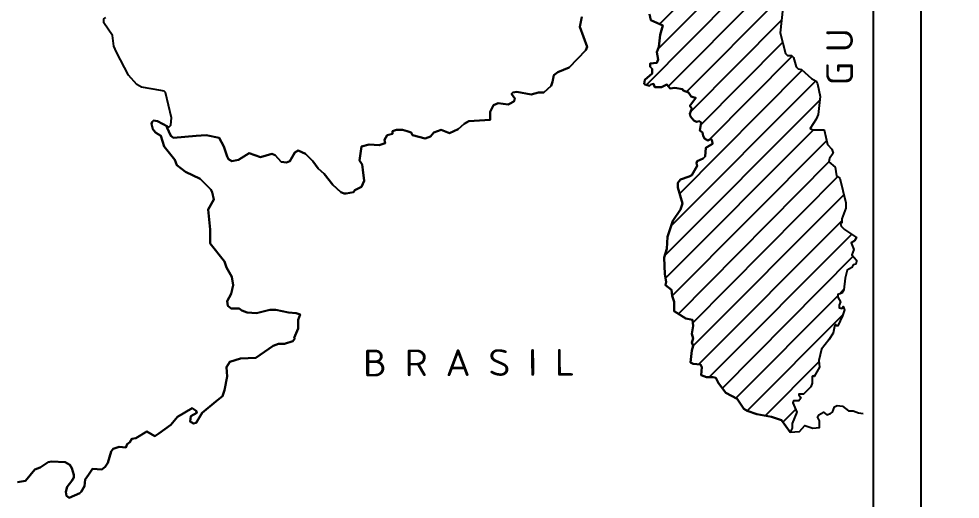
# Model space of a CAD drawing. Header units: metres. Extents: x 2 to 659295185, y -28 to 1124222152.
# Drawn here: x 663783 to 665019, y 1125421 to 1126052 of the extents above; entities that cross this region are included whole.
import ezdxf
from ezdxf.enums import TextEntityAlignment as Align

# ---------------------------------------------------------------- set-up
doc = ezdxf.new("R2010")
doc.units = ezdxf.units.M
doc.header["$MEASUREMENT"] = 0
doc.layers.add('FORMATO', color=7, linetype='CONTINUOUS')
doc.layers.add('TEXTOS', color=7, linetype='CONTINUOUS')
doc.styles.add('STYLE1', font='romans.shx')

msp = doc.modelspace()

# ---------------------------------------------------------------- linework, layer by layer
at = {"layer": 'FORMATO', "color": 7, "linetype": 'Continuous'}
for p, q in [((664624.5032, 1126044.9349), (664810.8655, 1126233.0553)), ((664622.7451, 1126012.4094), (664816.1399, 1126206.6833)), ((664606.9218, 1125964.9397), (664817.019, 1126176.795)), ((664635.9311, 1125963.1816), (664812.6236, 1126140.7532)), ((664659.6659, 1125956.1491), (664780.0981, 1126077.4604)), ((664665.8194, 1125930.6561), (664784.4935, 1126050.2093)), ((664678.1263, 1125912.1957), (664786.2516, 1126021.2001)), ((664689.5542, 1125892.8562), (664798.5585, 1126002.7396)), ((664650.8752, 1125822.5308), (664811.7446, 1125984.2792)), ((664640.3264, 1125780.3356), (664829.3259, 1125970.2141)), ((664631.5357, 1125740.7775), (664834.6003, 1125944.7212)), ((664632.4148, 1125710.8893), (664826.6887, 1125906.0422)), ((664641.2055, 1125688.0335), (664844.27, 1125891.9771)), ((664649.1171, 1125664.2987), (664846.9072, 1125863.847)), ((664667.5775, 1125651.9917), (664858.3351, 1125844.5075)), ((664667.5775, 1125621.2244), (664866.2467, 1125820.7727)), ((664675.4891, 1125597.4896), (664863.6095, 1125786.4891)), ((664689.5542, 1125580.7873), (664876.7955, 1125768.9077)), ((664707.1355, 1125566.7222), (664878.5537, 1125739.8985)), ((664860.9723, 1125690.6707), (664865.3677, 1125695.9451)), ((664724.7169, 1125553.5362), (664858.3351, 1125688.0335)), ((664739.661, 1125536.8339), (664865.3677, 1125663.4196)), ((664763.3958, 1125530.6804), (664833.7212, 1125601.0058)), ((664786.2516, 1125521.8898), (664802.9539, 1125538.592))]:
    msp.add_line(p, q, dxfattribs=at)
at = {"layer": 'FORMATO'}
for points in [[(662670.9184, 1127228.2881), (664967.5584, 1127228.2881), (664967.5584, 1125269.8261), (662670.9184, 1125269.8261)], [(662733.7368, 1127165.4697), (664904.74, 1127165.4697), (664904.74, 1125332.6445), (662733.7368, 1125332.6445)]]:
    msp.add_lwpolyline(points, close=True, dxfattribs=at)
at = {"layer": 'FORMATO', "color": 7, "linetype": 'Continuous'}
for points in [[(664786.2516, 1126066.0325), (664782.7353, 1126033.507), (664789.7679, 1126006.2559), (664792.4051, 1126003.6187), (664797.6795, 1126003.6187), (664800.3167, 1126000.9815), (664803.8329, 1125988.6746), (664806.4701, 1125986.0374), (664810.8655, 1125985.1583), (664824.0515, 1125973.7304), (664830.205, 1125970.2141), (664831.9631, 1125966.6979), (664835.4794, 1125949.9956), (664832.8422, 1125926.2608), (664830.205, 1125920.1073), (664822.2934, 1125907.8004), (664825.8096, 1125906.0422), (664840.7538, 1125906.0422), (664845.1491, 1125886.7027), (664850.4235, 1125880.5493), (664852.1817, 1125875.2749), (664847.7863, 1125868.2423), (664846.9072, 1125863.847), (664854.8189, 1125856.8144), (664856.577, 1125845.3866), (664860.9723, 1125842.7494), (664868.8839, 1125810.2239), (664868.8839, 1125803.1913), (664863.6095, 1125789.1263), (664863.6095, 1125783.8518), (664861.8514, 1125782.9728), (664862.7305, 1125779.4565), (664867.1258, 1125775.0612), (664882.949, 1125764.5124), (664880.3118, 1125760.117), (664875.9165, 1125757.4798), (664879.4327, 1125748.6892), (664876.7955, 1125741.6566), (664882.949, 1125734.6241), (664882.949, 1125732.8659), (664882.0699, 1125729.3497), (664878.5537, 1125728.4706), (664876.7955, 1125724.9543), (664870.6421, 1125721.4381), (664868.0049, 1125710.8893), (664866.2467, 1125695.9451), (664863.6095, 1125691.5498), (664858.3351, 1125689.7916), (664858.3351, 1125686.2754), (664861.8514, 1125680.1219), (664860.0933, 1125675.7266), (664860.0933, 1125672.2103), (664860.9723, 1125672.2103), (664863.6095, 1125671.3312), (664865.3677, 1125673.9684), (664867.1258, 1125669.5731), (664864.4886, 1125661.6615), (664858.3351, 1125648.4755), (664856.577, 1125648.4755), (664855.6979, 1125650.2336), (664853.9398, 1125647.5964), (664852.1817, 1125638.8057), (664846.9072, 1125630.0151), (664837.2375, 1125617.7081), (664833.7212, 1125602.764), (664834.6003, 1125593.9733), (664827.5678, 1125581.6663), (664825.8096, 1125582.5454), (664824.9306, 1125581.6663), (664824.9306, 1125572.8757), (664823.1724, 1125568.4803), (664813.5027, 1125558.8106), (664807.3492, 1125558.8106), (664807.3492, 1125557.9315), (664809.1073, 1125555.2943), (664809.9864, 1125553.5362), (664807.3492, 1125550.0199), (664800.3167, 1125550.0199), (664799.4376, 1125547.3827), (664804.712, 1125535.0758), (664798.5585, 1125520.1316), (664798.5585, 1125513.9782), (664795.9213, 1125508.7037), (664784.4935, 1125524.527), (664771.3075, 1125528.9223), (664751.968, 1125532.4386), (664739.661, 1125536.8339), (664735.2657, 1125539.4711), (664726.475, 1125552.6571), (664711.5309, 1125560.5687), (664701.8611, 1125572.8757), (664698.3449, 1125579.9082), (664694.8286, 1125580.7873), (664686.0379, 1125580.7873), (664679.0054, 1125583.4245), (664679.8844, 1125593.9733), (664678.1263, 1125597.4896), (664668.4566, 1125598.3686), (664664.9403, 1125600.1268), (664666.6984, 1125615.95), (664668.4566, 1125622.1034), (664666.6984, 1125626.4988), (664668.4566, 1125631.7732), (664666.6984, 1125637.9267), (664668.4566, 1125648.4755), (664667.5775, 1125656.3871), (664658.7868, 1125658.1452), (664643.8427, 1125667.815), (664643.8427, 1125680.1219), (664641.2055, 1125688.0335), (664640.3264, 1125695.9451), (664632.4148, 1125702.0986), (664633.2939, 1125706.4939), (664631.5357, 1125716.1637), (664630.6567, 1125738.1403), (664634.1729, 1125749.5682), (664635.052, 1125765.3914), (664642.0845, 1125786.4891), (664651.7543, 1125801.4332), (664654.3915, 1125809.3448), (664648.238, 1125830.4424), (664648.238, 1125836.5959), (664651.7543, 1125840.9912), (664663.1822, 1125844.5075), (664666.6984, 1125846.2656), (664673.731, 1125858.5726), (664672.8519, 1125862.0888), (664673.731, 1125864.7261), (664681.6426, 1125868.2423), (664684.2798, 1125870.8795), (664685.1588, 1125882.3074), (664693.9495, 1125887.5818), (664693.9495, 1125888.4609), (664693.0705, 1125892.8562), (664691.3123, 1125893.7353), (664687.796, 1125891.9771), (664683.4007, 1125894.6143), (664681.6426, 1125898.1306), (664680.7635, 1125902.526), (664677.2472, 1125905.1632), (664679.0054, 1125915.712), (664676.3682, 1125917.4701), (664672.8519, 1125916.591), (664669.3356, 1125918.3492), (664664.9403, 1125923.6236), (664664.0612, 1125927.1398), (664666.6984, 1125934.1724), (664664.0612, 1125937.6886), (664671.9728, 1125948.2375), (664668.4566, 1125949.1165), (664665.8194, 1125949.9956), (664662.3031, 1125955.27), (664655.2706, 1125957.9072), (664654.3915, 1125959.6653), (664644.7217, 1125961.4235), (664638.5683, 1125960.5444), (664634.1729, 1125965.8188), (664627.1404, 1125962.3025), (664618.3497, 1125962.3025), (664616.5916, 1125966.6979), (664613.0753, 1125965.8188), (664611.3172, 1125964.0607), (664605.1637, 1125965.8188), (664604.2846, 1125966.6979), (664605.1637, 1125971.9723), (664614.8335, 1125979.8839), (664614.8335, 1125986.0374), (664612.1962, 1125988.6746), (664612.1962, 1125993.0699), (664620.9869, 1125993.949), (664622.7451, 1125998.3443), (664620.9869, 1126008.014), (664623.6241, 1126015.0466), (664625.3823, 1126030.8698), (664628.8985, 1126043.1767), (664613.0753, 1126050.2093), (664611.3172, 1126058.1209)], [(664786.2516, 1126066.0325), (664782.7353, 1126033.507), (664789.7679, 1126006.2559), (664792.4051, 1126003.6187), (664797.6795, 1126003.6187), (664800.3167, 1126000.9815), (664803.8329, 1125988.6746), (664806.4701, 1125986.0374), (664810.8655, 1125985.1583), (664824.0515, 1125973.7304), (664830.205, 1125970.2141), (664831.9631, 1125966.6979), (664835.4794, 1125949.9956), (664832.8422, 1125926.2608), (664830.205, 1125920.1073), (664822.2934, 1125907.8004), (664825.8096, 1125906.0422), (664840.7538, 1125906.0422), (664845.1491, 1125886.7027), (664850.4235, 1125880.5493), (664852.1817, 1125875.2749), (664847.7863, 1125868.2423), (664846.9072, 1125863.847), (664854.8189, 1125856.8144), (664856.577, 1125845.3866), (664860.9723, 1125842.7494), (664868.8839, 1125810.2239), (664868.8839, 1125803.1913), (664863.6095, 1125789.1263), (664863.6095, 1125783.8518), (664861.8514, 1125782.9728), (664862.7305, 1125779.4565), (664867.1258, 1125775.0612), (664882.949, 1125764.5124), (664880.3118, 1125760.117), (664875.9165, 1125757.4798), (664879.4327, 1125748.6892), (664876.7955, 1125741.6566), (664882.949, 1125734.6241), (664882.949, 1125732.8659), (664882.0699, 1125729.3497), (664878.5537, 1125728.4706), (664876.7955, 1125724.9543), (664870.6421, 1125721.4381), (664868.0049, 1125710.8893), (664866.2467, 1125695.9451), (664863.6095, 1125691.5498), (664858.3351, 1125689.7916), (664858.3351, 1125686.2754), (664861.8514, 1125680.1219), (664860.0933, 1125675.7266), (664860.0933, 1125672.2103), (664860.9723, 1125672.2103), (664863.6095, 1125671.3312), (664865.3677, 1125673.9684), (664867.1258, 1125669.5731), (664864.4886, 1125661.6615), (664858.3351, 1125648.4755), (664856.577, 1125648.4755), (664855.6979, 1125650.2336), (664853.9398, 1125647.5964), (664852.1817, 1125638.8057), (664846.9072, 1125630.0151), (664837.2375, 1125617.7081), (664833.7212, 1125602.764), (664834.6003, 1125593.9733), (664827.5678, 1125581.6663), (664825.8096, 1125582.5454), (664824.9306, 1125581.6663), (664824.9306, 1125572.8757), (664823.1724, 1125568.4803), (664813.5027, 1125558.8106), (664807.3492, 1125558.8106), (664807.3492, 1125557.9315), (664809.1073, 1125555.2943), (664809.9864, 1125553.5362), (664807.3492, 1125550.0199), (664800.3167, 1125550.0199), (664799.4376, 1125547.3827), (664804.712, 1125535.0758), (664798.5585, 1125520.1316), (664798.5585, 1125513.9782), (664795.9213, 1125508.7037)], [(664522.5314, 1126054.6046), (664519.8942, 1126041.4186), (664529.5639, 1126015.0466), (664527.8058, 1126010.6512), (664505.8291, 1125987.7955), (664490.8849, 1125981.642), (664485.6105, 1125978.1257), (664483.8524, 1125969.3351), (664482.0943, 1125964.0607), (664472.4245, 1125955.27), (664465.392, 1125955.27), (664455.7222, 1125952.6328), (664437.2618, 1125956.1491), (664431.9874, 1125955.27), (664430.2293, 1125953.5119), (664434.6246, 1125947.3584), (664433.7456, 1125943.8421), (664429.3502, 1125941.2049), (664425.834, 1125939.4468), (664412.6479, 1125941.2049), (664406.4945, 1125938.5677), (664402.0991, 1125929.777), (664402.0991, 1125919.2282), (664373.969, 1125917.4701), (664367.8155, 1125913.9538), (664359.9039, 1125906.9213), (664348.476, 1125901.6469), (664337.9272, 1125906.0422), (664328.2575, 1125902.526), (664323.8621, 1125897.2515), (664316.8296, 1125894.6143), (664300.1273, 1125899.0097), (664298.3692, 1125902.526), (664293.0948, 1125904.2841), (664286.9413, 1125906.0422), (664279.0297, 1125906.0422), (664273.7553, 1125904.2841), (664273.7553, 1125900.7678), (664266.7228, 1125899.0097), (664263.2065, 1125892.8562), (664264.0856, 1125888.4609), (664256.1739, 1125885.8237), (664242.9879, 1125886.7027), (664233.3182, 1125884.0655), (664230.681, 1125865.6051), (664234.1973, 1125860.3307), (664235.0763, 1125853.2982), (664236.8345, 1125839.2331), (664233.3182, 1125831.3215), (664224.5275, 1125826.9262), (664222.7694, 1125824.289), (664213.0996, 1125822.5308), (664210.4624, 1125822.5308), (664206.0671, 1125824.289), (664195.5183, 1125833.9587), (664184.0904, 1125848.0238), (664176.1788, 1125855.0563), (664169.1463, 1125864.7261), (664159.4765, 1125874.3958), (664149.8068, 1125878.7911), (664145.4115, 1125876.1539), (664141.8952, 1125870.0005), (664139.258, 1125864.7261), (664134.8626, 1125862.9679), (664127.8301, 1125863.847), (664119.9185, 1125872.6377), (664115.5232, 1125874.3958), (664100.579, 1125870.0005), (664085.6349, 1125875.2749), (664071.5698, 1125866.4842), (664062.7791, 1125864.7261), (664058.3838, 1125867.3633), (664056.6256, 1125870.8795), (664052.2303, 1125884.0655), (664046.0768, 1125895.4934), (664029.3746, 1125899.0097), (664016.1885, 1125898.1306), (663986.3003, 1125895.4934), (663982.784, 1125898.1306), (663977.5096, 1125909.5585), (663978.3886, 1125910.4376), (663965.2026, 1125917.4701), (663959.9282, 1125918.3492), (663958.1701, 1125916.591), (663957.291, 1125913.9538), (663959.0492, 1125906.9213), (663962.5654, 1125902.526), (663969.598, 1125898.1306), (663973.9933, 1125884.0655), (663988.0584, 1125866.4842), (663990.6956, 1125859.4516), (664002.1235, 1125850.661), (664021.4629, 1125841.8703), (664035.528, 1125827.8052), (664037.2862, 1125824.289), (664039.0443, 1125814.6192), (664032.0118, 1125801.4332), (664034.649, 1125775.0612), (664034.649, 1125756.6008), (664053.1094, 1125732.8659), (664055.7466, 1125724.9543), (664062.7791, 1125712.6474), (664064.5373, 1125702.0986), (664061.9, 1125690.6707), (664056.6256, 1125681.001), (664057.5047, 1125674.8475), (664061.9, 1125671.3312), (664072.4489, 1125671.3312), (664075.9651, 1125668.694), (664082.9977, 1125666.0568), (664095.3046, 1125665.1777), (664112.886, 1125669.5731), (664120.7976, 1125669.5731), (664137.4998, 1125666.0568), (664147.1696, 1125665.1777), (664152.444, 1125663.4196), (664149.8068, 1125656.3871), (664149.8068, 1125644.9592), (664144.5324, 1125632.6523), (664145.4115, 1125631.7732), (664142.7743, 1125628.2569), (664132.2254, 1125624.7406), (664124.3138, 1125624.7406), (664117.2813, 1125622.1034), (664094.4255, 1125606.2802), (664074.207, 1125605.4012), (664060.1419, 1125601.0058), (664055.7466, 1125593.9733), (664056.6256, 1125581.6663), (664053.1094, 1125564.085), (664050.4722, 1125556.1734), (664041.6815, 1125549.1409), (664024.1001, 1125534.1967), (664016.1885, 1125521.0107), (664012.6723, 1125520.1316), (664008.2769, 1125522.7688), (664009.156, 1125529.8014), (664017.0676, 1125534.1967), (664016.1885, 1125536.8339), (664010.9141, 1125540.3502), (663991.5747, 1125528.9223), (663982.784, 1125518.3735), (663966.9608, 1125506.9456), (663961.6864, 1125503.4293), (663951.1376, 1125509.5828), (663937.0725, 1125500.7921), (663931.7981, 1125499.9131), (663929.1609, 1125495.5177), (663925.6446, 1125492.8805), (663923.8865, 1125488.4852), (663915.0958, 1125489.3643), (663907.1842, 1125486.7271), (663904.547, 1125483.2108), (663900.1516, 1125468.2666), (663896.6354, 1125462.9922), (663892.24, 1125459.476), (663879.9331, 1125460.355), (663874.6587, 1125452.4434), (663870.2634, 1125446.29), (663869.3843, 1125437.4993), (663864.9889, 1125430.4667), (663863.2308, 1125428.7086), (663849.1657, 1125422.5551), (663845.6495, 1125425.1923), (663844.7704, 1125430.4667), (663846.5285, 1125436.6202), (663852.682, 1125444.5318), (663855.3192, 1125448.9272), (663855.3192, 1125452.4434), (663852.682, 1125461.2341), (663850.0448, 1125465.6294), (663843.8913, 1125469.1457), (663826.31, 1125470.0248), (663821.9146, 1125469.1457), (663811.3658, 1125462.1132), (663804.3333, 1125459.476), (663792.0264, 1125444.5318), (663781.4775, 1125442.7737)], [(663978.3886, 1125910.4376), (663980.1468, 1125909.5585), (663982.784, 1125912.1957), (663983.663, 1125921.8654), (663975.7514, 1125955.27), (663973.9933, 1125957.0281), (663969.598, 1125957.9072), (663944.105, 1125962.3025), (663937.9515, 1125965.8188), (663927.4027, 1125978.1257), (663911.5795, 1126008.014), (663908.0633, 1126015.9256), (663906.3051, 1126029.9907), (663894.8772, 1126046.693), (663894.8772, 1126051.9674), (663897.5144, 1126053.7255)], [(663988.0584, 1125866.4842), (663973.9933, 1125884.0655), (663969.598, 1125898.1306), (663962.5654, 1125902.526), (663959.0492, 1125906.9213), (663957.291, 1125913.9538), (663958.1701, 1125916.591), (663959.9282, 1125918.3492), (663965.2026, 1125917.4701), (663978.3886, 1125910.4376), (663977.5096, 1125909.5585), (663982.784, 1125898.1306), (663986.3003, 1125895.4934), (664016.1885, 1125898.1306), (664029.3746, 1125899.0097), (664046.0768, 1125895.4934), (664052.2303, 1125884.0655), (664056.6256, 1125870.8795), (664058.3838, 1125867.3633), (664062.7791, 1125864.7261), (664071.5698, 1125866.4842), (664085.6349, 1125875.2749), (664100.579, 1125870.0005), (664115.5232, 1125874.3958), (664119.9185, 1125872.6377), (664127.8301, 1125863.847), (664134.8626, 1125862.9679), (664139.258, 1125864.7261), (664141.8952, 1125870.0005), (664145.4115, 1125876.1539), (664149.8068, 1125878.7911), (664159.4765, 1125874.3958), (664169.1463, 1125864.7261), (664176.1788, 1125855.0563), (664184.0904, 1125848.0238), (664195.5183, 1125833.9587), (664206.0671, 1125824.289), (664210.4624, 1125822.5308), (664213.0996, 1125822.5308), (664222.7694, 1125824.289), (664224.5275, 1125826.9262), (664233.3182, 1125831.3215), (664236.8345, 1125839.2331), (664235.0763, 1125853.2982), (664234.1973, 1125860.3307), (664230.681, 1125865.6051), (664233.3182, 1125884.0655), (664242.9879, 1125886.7027), (664256.1739, 1125885.8237), (664264.0856, 1125888.4609), (664263.2065, 1125892.8562), (664266.7228, 1125899.0097), (664273.7553, 1125900.7678), (664273.7553, 1125904.2841), (664279.0297, 1125906.0422), (664286.9413, 1125906.0422), (664293.0948, 1125904.2841), (664298.3692, 1125902.526), (664300.1273, 1125899.0097), (664316.8296, 1125894.6143), (664323.8621, 1125897.2515), (664328.2575, 1125902.526), (664337.9272, 1125906.0422), (664348.476, 1125901.6469), (664359.9039, 1125906.9213), (664367.8155, 1125913.9538), (664373.969, 1125917.4701), (664402.0991, 1125919.2282), (664402.0991, 1125929.777), (664406.4945, 1125938.5677), (664412.6479, 1125941.2049), (664425.834, 1125939.4468), (664429.3502, 1125941.2049), (664433.7456, 1125943.8421), (664434.6246, 1125947.3584), (664430.2293, 1125953.5119), (664431.9874, 1125955.27), (664437.2618, 1125956.1491), (664455.7222, 1125952.6328), (664465.392, 1125955.27), (664472.4245, 1125955.27), (664482.0943, 1125964.0607), (664483.8524, 1125969.3351), (664485.6105, 1125978.1257), (664490.8849, 1125981.642), (664505.8291, 1125987.7955), (664527.8058, 1126010.6512), (664529.5639, 1126015.0466), (664519.8942, 1126041.4186), (664522.5314, 1126054.6046)], [(664611.3172, 1126058.1209), (664613.0753, 1126050.2093), (664628.8985, 1126043.1767), (664625.3823, 1126030.8698), (664623.6241, 1126015.0466), (664620.9869, 1126008.014), (664622.7451, 1125998.3443), (664620.9869, 1125993.949), (664612.1962, 1125993.0699), (664612.1962, 1125988.6746), (664614.8335, 1125986.0374), (664614.8335, 1125979.8839), (664605.1637, 1125971.9723), (664604.2846, 1125966.6979), (664605.1637, 1125965.8188), (664611.3172, 1125964.0607), (664613.0753, 1125965.8188), (664616.5916, 1125966.6979), (664618.3497, 1125962.3025), (664627.1404, 1125962.3025), (664634.1729, 1125965.8188), (664638.5683, 1125960.5444), (664644.7217, 1125961.4235), (664654.3915, 1125959.6653), (664655.2706, 1125957.9072), (664662.3031, 1125955.27), (664665.8194, 1125949.9956), (664668.4566, 1125949.1165), (664671.9728, 1125948.2375), (664664.0612, 1125937.6886), (664666.6984, 1125934.1724), (664664.0612, 1125927.1398), (664664.9403, 1125923.6236), (664669.3356, 1125918.3492), (664672.8519, 1125916.591), (664676.3682, 1125917.4701), (664679.0054, 1125915.712), (664677.2472, 1125905.1632), (664680.7635, 1125902.526), (664681.6426, 1125898.1306), (664683.4007, 1125894.6143), (664687.796, 1125891.9771), (664691.3123, 1125893.7353), (664693.0705, 1125892.8562), (664693.9495, 1125888.4609), (664693.9495, 1125887.5818), (664685.1588, 1125882.3074), (664684.2798, 1125870.8795), (664681.6426, 1125868.2423), (664673.731, 1125864.7261), (664672.8519, 1125862.0888), (664673.731, 1125858.5726), (664666.6984, 1125846.2656), (664663.1822, 1125844.5075), (664651.7543, 1125840.9912), (664648.238, 1125836.5959), (664648.238, 1125830.4424), (664654.3915, 1125809.3448), (664651.7543, 1125801.4332), (664642.0845, 1125786.4891), (664635.052, 1125765.3914), (664634.1729, 1125749.5682), (664630.6567, 1125738.1403), (664631.5357, 1125716.1637), (664633.2939, 1125706.4939), (664632.4148, 1125702.0986), (664640.3264, 1125695.9451), (664641.2055, 1125688.0335), (664643.8427, 1125680.1219), (664643.8427, 1125667.815), (664658.7868, 1125658.1452), (664667.5775, 1125656.3871), (664668.4566, 1125648.4755), (664666.6984, 1125637.9267), (664668.4566, 1125631.7732), (664666.6984, 1125626.4988), (664668.4566, 1125622.1034), (664666.6984, 1125615.95), (664664.9403, 1125600.1268), (664668.4566, 1125598.3686), (664678.1263, 1125597.4896), (664679.8844, 1125593.9733), (664679.0054, 1125583.4245), (664686.0379, 1125580.7873), (664694.8286, 1125580.7873), (664698.3449, 1125579.9082), (664701.8611, 1125572.8757), (664711.5309, 1125560.5687), (664726.475, 1125552.6571), (664735.2657, 1125539.4711), (664739.661, 1125536.8339), (664751.968, 1125532.4386)], [(663781.4775, 1125442.7737), (663792.0264, 1125444.5318), (663804.3333, 1125459.476), (663811.3658, 1125462.1132), (663821.9146, 1125469.1457), (663826.31, 1125470.0248), (663843.8913, 1125469.1457), (663850.0448, 1125465.6294), (663852.682, 1125461.2341), (663855.3192, 1125452.4434), (663855.3192, 1125448.9272), (663852.682, 1125444.5318), (663846.5285, 1125436.6202), (663844.7704, 1125430.4667), (663845.6495, 1125425.1923), (663849.1657, 1125422.5551), (663863.2308, 1125428.7086), (663864.9889, 1125430.4667), (663869.3843, 1125437.4993), (663870.2634, 1125446.29), (663874.6587, 1125452.4434), (663879.9331, 1125460.355), (663892.24, 1125459.476), (663896.6354, 1125462.9922), (663900.1516, 1125468.2666), (663904.547, 1125483.2108), (663907.1842, 1125486.7271), (663915.0958, 1125489.3643), (663923.8865, 1125488.4852), (663925.6446, 1125492.8805), (663929.1609, 1125495.5177), (663931.7981, 1125499.9131), (663937.0725, 1125500.7921), (663951.1376, 1125509.5828), (663961.6864, 1125503.4293), (663966.9608, 1125506.9456), (663982.784, 1125518.3735), (663991.5747, 1125528.9223), (664010.9141, 1125540.3502), (664016.1885, 1125536.8339), (664017.0676, 1125534.1967), (664009.156, 1125529.8014), (664008.2769, 1125522.7688), (664012.6723, 1125520.1316), (664016.1885, 1125521.0107), (664024.1001, 1125534.1967), (664041.6815, 1125549.1409), (664050.4722, 1125556.1734), (664053.1094, 1125564.085), (664056.6256, 1125581.6663), (664055.7466, 1125593.9733), (664060.1419, 1125601.0058), (664074.207, 1125605.4012), (664094.4255, 1125606.2802), (664117.2813, 1125622.1034), (664124.3138, 1125624.7406), (664132.2254, 1125624.7406), (664142.7743, 1125628.2569), (664145.4115, 1125631.7732), (664144.5324, 1125632.6523), (664149.8068, 1125644.9592), (664149.8068, 1125656.3871), (664152.444, 1125663.4196), (664147.1696, 1125665.1777), (664137.4998, 1125666.0568), (664120.7976, 1125669.5731), (664112.886, 1125669.5731), (664095.3046, 1125665.1777), (664082.9977, 1125666.0568), (664075.9651, 1125668.694), (664072.4489, 1125671.3312), (664061.9, 1125671.3312), (664057.5047, 1125674.8475), (664056.6256, 1125681.001), (664061.9, 1125690.6707), (664064.5373, 1125702.0986), (664062.7791, 1125712.6474), (664055.7466, 1125724.9543), (664053.1094, 1125732.8659), (664034.649, 1125756.6008), (664034.649, 1125775.0612), (664032.0118, 1125801.4332), (664039.0443, 1125814.6192), (664037.2862, 1125824.289), (664035.528, 1125827.8052), (664021.4629, 1125841.8703), (664002.1235, 1125850.661), (663990.6956, 1125859.4516), (663988.0584, 1125866.4842)], [(664795.9213, 1125508.7037), (664808.2283, 1125509.5828), (664815.2608, 1125517.4944), (664825.8096, 1125513.9782), (664834.6003, 1125514.8572), (664834.6003, 1125523.6479), (664831.9631, 1125528.9223), (664833.7212, 1125531.5595), (664839.8747, 1125535.0758), (664844.27, 1125531.5595), (664848.6654, 1125533.3176), (664851.3026, 1125535.0758), (664853.9398, 1125542.1083), (664857.4561, 1125543.8664), (664864.4886, 1125542.9874), (664872.4002, 1125536.8339), (664878.5537, 1125536.8339), (664885.5862, 1125534.1967), (664891.7397, 1125533.3176)], [(664751.968, 1125532.4386), (664771.3075, 1125528.9223), (664784.4935, 1125524.527), (664795.9213, 1125508.7037)]]:
    msp.add_lwpolyline(points, dxfattribs=at)

# ---------------------------------------------------------------- texts
at = {"layer": 'TEXTOS', "linetype": 'Continuous', "style": 'STYLE1'}
for s, height, rotation, p in [('U', 35.1627, 90.1492, (664878.5146, 1126023.8856)), ('G', 35.1627, 90.1492, (664878.5142, 1125980.0913)), ('B R A S I L', 35.162697, 0.180694, (664374.4321, 1125582.5011))]:
    msp.add_text(s, height=height, rotation=rotation, dxfattribs=at).set_placement(p, align=Align.CENTER)

doc.saveas('drawing.dxf')
